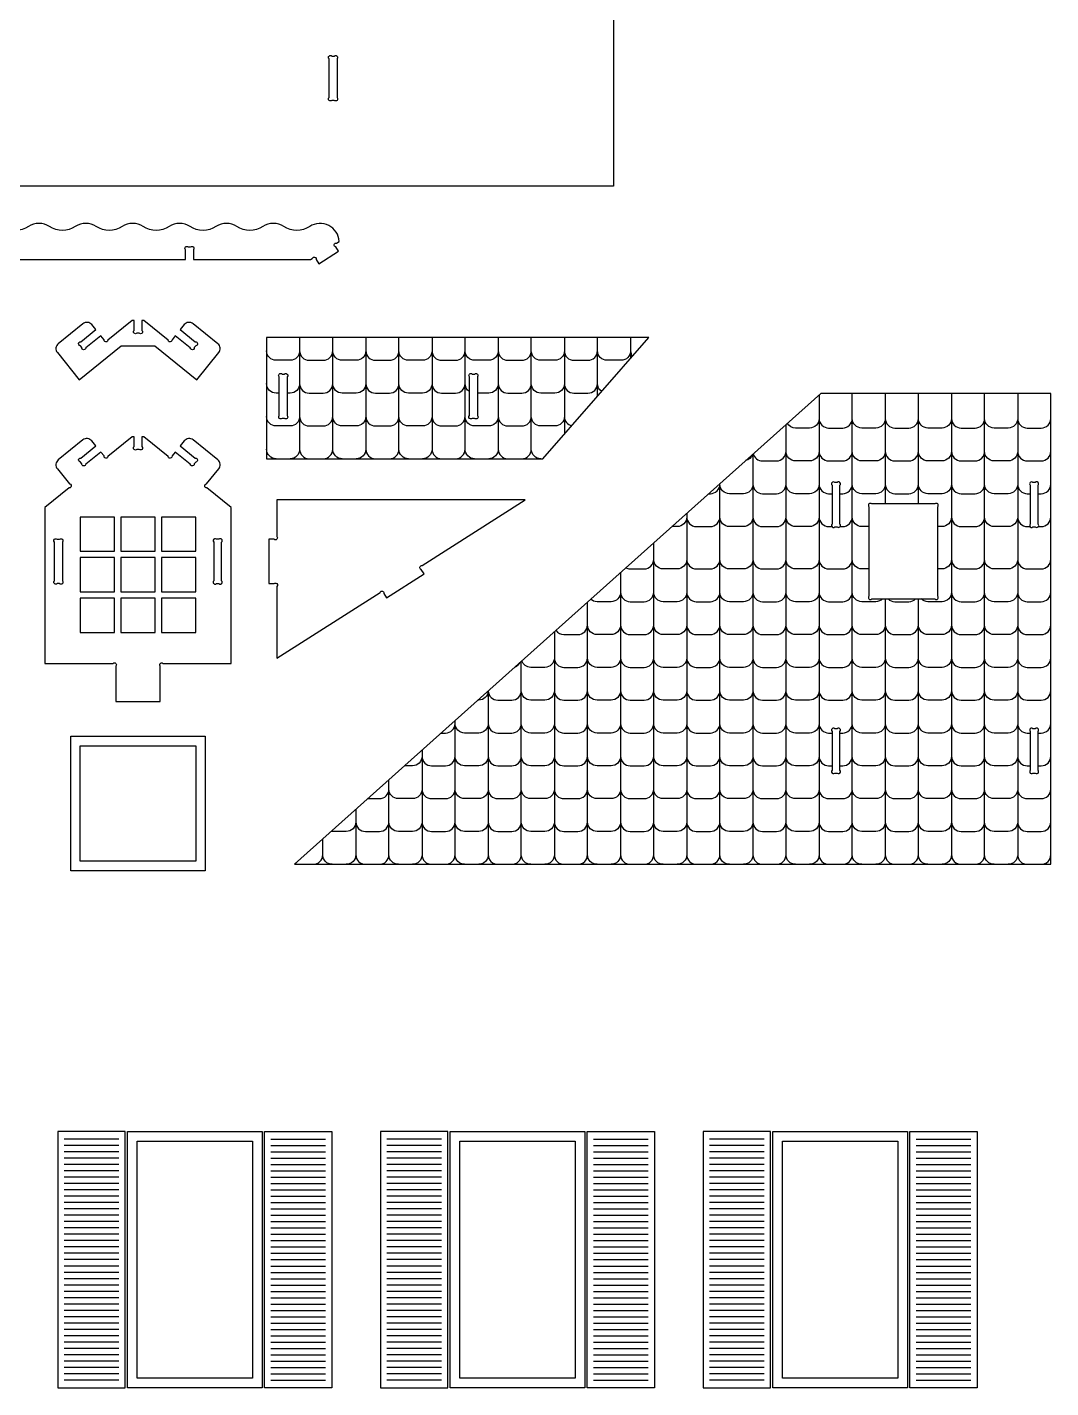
# Model space of a CAD drawing. Extents: x 9479 to 9938, y 971 to 1224.
# Drawn here: x 9757.3 to 9821.8, y 974.3 to 1060.1 of the extents above; entities that cross this region are included whole.
import ezdxf

# ---------------------------------------------------------------- set-up
doc = ezdxf.new("R2010")
doc.units = 0
doc.header["$MEASUREMENT"] = 0
doc.layers.add('LAYER_1', color=18, linetype='CONTINUOUS')

msp = doc.modelspace()

# ---------------------------------------------------------------- linework, layer by layer
at = {"layer": 'LAYER_1'}
for points in [[(9794.249, 1050.084), (9735.456, 1050.084), (9735.456, 1064.595), (9794.249, 1064.595)], [(9789.783, 1032.886), (9796.471, 1040.525), (9772.359, 1040.525), (9772.359, 1032.886)], [(9821.823, 1007.313), (9821.823, 1037.011), (9807.311, 1037.011), (9774.121, 1007.313)], [(9760.612, 1027.051), (9762.772, 1027.051), (9762.772, 1029.211), (9760.612, 1029.211)], [(9763.172, 1027.051), (9765.332, 1027.051), (9765.332, 1029.211), (9763.172, 1029.211)], [(9765.732, 1027.051), (9767.892, 1027.051), (9767.892, 1029.211), (9765.732, 1029.211)], [(9760.612, 1024.491), (9762.772, 1024.491), (9762.772, 1026.651), (9760.612, 1026.651)], [(9763.172, 1024.491), (9765.332, 1024.491), (9765.332, 1026.651), (9763.172, 1026.651)], [(9765.732, 1024.491), (9767.892, 1024.491), (9767.892, 1026.651), (9765.732, 1026.651)], [(9760.612, 1021.931), (9762.772, 1021.931), (9762.772, 1024.091), (9760.612, 1024.091)], [(9763.172, 1021.931), (9765.332, 1021.931), (9765.332, 1024.091), (9763.172, 1024.091)], [(9765.732, 1021.931), (9767.892, 1021.931), (9767.892, 1024.091), (9765.732, 1024.091)], [(9760.012, 1015.389), (9768.492, 1015.389), (9768.492, 1006.909), (9760.012, 1006.909)], [(9760.612, 1014.789), (9767.892, 1014.789), (9767.892, 1007.509), (9760.612, 1007.509)], [(9763.438, 990.463), (9759.198, 990.463), (9759.198, 974.303), (9763.438, 974.303)], [(9772.078, 990.463), (9772.078, 974.303), (9763.598, 974.303), (9763.598, 990.463)], [(9772.238, 990.463), (9776.478, 990.463), (9776.478, 974.303), (9772.238, 974.303)], [(9783.788, 990.463), (9779.548, 990.463), (9779.548, 974.303), (9783.788, 974.303)], [(9792.428, 990.463), (9792.428, 974.303), (9783.948, 974.303), (9783.948, 990.463)], [(9792.588, 990.463), (9796.828, 990.463), (9796.828, 974.303), (9792.588, 974.303)], [(9804.138, 990.463), (9799.898, 990.463), (9799.898, 974.303), (9804.138, 974.303)], [(9812.778, 990.463), (9812.778, 974.303), (9804.298, 974.303), (9804.298, 990.463)], [(9812.938, 990.463), (9817.178, 990.463), (9817.178, 974.303), (9812.938, 974.303)], [(9764.198, 989.863), (9771.478, 989.863), (9771.478, 974.903), (9764.198, 974.903)], [(9784.548, 989.863), (9791.828, 989.863), (9791.828, 974.903), (9784.548, 974.903)], [(9804.898, 989.863), (9812.178, 989.863), (9812.178, 974.903), (9804.898, 974.903)]]:
    msp.add_lwpolyline(points, close=True, dxfattribs=at)
for points in [[(9776.803, 1058.107), (9776.803, 1055.661, -1), (9776.626, 1055.484), (9776.48, 1055.484, -1), (9776.303, 1055.661), (9776.303, 1058.107, -1), (9776.48, 1058.284), (9776.626, 1058.284, -1)], [(9764.502, 1041.605), (9764.502, 1040.982, -1), (9764.326, 1040.805), (9764.179, 1040.805, -1), (9764.002, 1040.982), (9764.002, 1041.605), (9763.887, 1041.605), (9762.357, 1040.366, -1), (9762.109, 1040.392), (9761.905, 1040.644), (9760.955, 1039.874, -1), (9760.706, 1039.9), (9760.614, 1040.013, -1), (9760.64, 1040.262), (9761.591, 1041.032), (9761.339, 1041.343, 0.414214), (9760.776, 1041.402), (9759.222, 1040.143, 0.414214), (9759.163, 1039.58), (9760.548, 1037.871), (9763.183, 1040.005), (9765.322, 1040.005), (9767.957, 1037.871), (9769.342, 1039.58, 0.414214), (9769.283, 1040.143), (9767.729, 1041.402, 0.414214), (9767.166, 1041.343), (9766.914, 1041.032), (9767.865, 1040.262, -1), (9767.891, 1040.013), (9767.799, 1039.9, -1), (9767.55, 1039.874), (9766.599, 1040.644), (9766.396, 1040.392, -1), (9766.147, 1040.366), (9764.618, 1041.605)], [(9773.659, 1038.054), (9773.659, 1035.608, -1), (9773.482, 1035.431), (9773.335, 1035.431, -1), (9773.159, 1035.608), (9773.159, 1038.054, -1), (9773.335, 1038.231), (9773.482, 1038.231, -1)], [(9785.659, 1038.054), (9785.659, 1035.608, -1), (9785.482, 1035.431), (9785.335, 1035.431, -1), (9785.159, 1035.608), (9785.159, 1038.054, -1), (9785.335, 1038.231), (9785.482, 1038.231, -1)], [(9765.652, 1017.585), (9765.652, 1019.808, -1), (9765.829, 1019.985), (9770.127, 1019.985), (9770.127, 1029.811), (9768.598, 1031.05, -1), (9768.572, 1031.299), (9769.342, 1032.249, 0.414214), (9769.283, 1032.812), (9767.729, 1034.071, 0.414214), (9767.166, 1034.012), (9766.914, 1033.701), (9767.865, 1032.931, -1), (9767.891, 1032.682), (9767.799, 1032.568, -1), (9767.55, 1032.542), (9766.599, 1033.312), (9766.396, 1033.061, -1), (9766.147, 1033.035), (9764.618, 1034.274), (9764.502, 1034.274), (9764.502, 1033.651, -1), (9764.326, 1033.474), (9764.179, 1033.474, -1), (9764.002, 1033.651), (9764.002, 1034.274), (9763.887, 1034.274), (9762.357, 1033.035, -1), (9762.109, 1033.061), (9761.905, 1033.312), (9760.955, 1032.542, -1), (9760.706, 1032.568), (9760.614, 1032.682, -1), (9760.64, 1032.931), (9761.591, 1033.701), (9761.339, 1034.012, 0.414214), (9760.776, 1034.071), (9759.222, 1032.812, 0.414214), (9759.163, 1032.249), (9759.933, 1031.299, -1), (9759.907, 1031.05), (9758.378, 1029.811), (9758.378, 1019.985), (9762.676, 1019.985, -1), (9762.852, 1019.808), (9762.852, 1017.585)], [(9808.023, 1031.214), (9808.023, 1028.768, 1), (9808.2, 1028.591), (9808.346, 1028.591, 1), (9808.523, 1028.768), (9808.523, 1031.214, 1), (9808.346, 1031.391), (9808.2, 1031.391, 1)], [(9820.523, 1031.214), (9820.523, 1028.768, 1), (9820.7, 1028.591), (9820.846, 1028.591, 1), (9821.023, 1028.768), (9821.023, 1031.214, 1), (9820.846, 1031.391), (9820.7, 1031.391, 1)], [(9772.51, 1025.011), (9772.833, 1025.011, -1), (9773.01, 1024.834), (9773.01, 1020.304), (9779.515, 1024.452, -1), (9779.759, 1024.398), (9779.933, 1024.126), (9782.293, 1025.632), (9782.12, 1025.904, -1), (9782.174, 1026.148), (9788.678, 1030.297), (9773.01, 1030.297), (9773.01, 1027.988, -1), (9772.833, 1027.811), (9772.51, 1027.811)], [(9810.356, 1029.859), (9810.356, 1024.223, 1), (9810.533, 1024.046), (9814.513, 1024.046, 1), (9814.689, 1024.223), (9814.689, 1029.859, 1), (9814.513, 1030.036), (9810.533, 1030.036, 1)], [(9759.478, 1027.634), (9759.478, 1025.188, -1), (9759.301, 1025.011), (9759.154, 1025.011, -1), (9758.978, 1025.188), (9758.978, 1027.634, -1), (9759.154, 1027.811), (9759.301, 1027.811, -1)], [(9769.027, 1027.634), (9769.027, 1025.188, 1), (9769.204, 1025.011), (9769.35, 1025.011, 1), (9769.527, 1025.188), (9769.527, 1027.634, 1), (9769.35, 1027.811), (9769.204, 1027.811, 1)], [(9808.023, 1015.687), (9808.023, 1013.24, 1), (9808.2, 1013.063), (9808.346, 1013.063, 1), (9808.523, 1013.24), (9808.523, 1015.687, 1), (9808.346, 1015.863), (9808.2, 1015.863, 1)], [(9820.523, 1015.687), (9820.523, 1013.24, 1), (9820.7, 1013.063), (9820.846, 1013.063, 1), (9821.023, 1013.24), (9821.023, 1015.687, 1), (9820.846, 1015.863), (9820.7, 1015.863, 1)]]:
    msp.add_lwpolyline(points, format="xyb", close=True, dxfattribs=at)
for points in [[(9755.742, 1045.442), (9767.242, 1045.442), (9767.242, 1046.065, -1), (9767.419, 1046.242), (9767.565, 1046.242, -1), (9767.742, 1046.065), (9767.742, 1045.442), (9775.137, 1045.442), (9775.243, 1045.509, -1), (9775.487, 1045.455), (9775.661, 1045.183), (9776.9, 1045.973), (9776.726, 1046.245, -1), (9776.78, 1046.49), (9776.941, 1046.592, 0.579603), (9775.08, 1047.528, -0.300981), (9773.448, 1047.528, 0.300981), (9772.123, 1047.528, -0.300981), (9770.491, 1047.528, 0.300981), (9769.167, 1047.528, -0.300981), (9767.535, 1047.528, 0.300981), (9766.21, 1047.528, -0.300981), (9764.578, 1047.528, 0.300981), (9763.253, 1047.528, -0.300981), (9761.621, 1047.528, 0.300981), (9760.297, 1047.528, -0.300981), (9758.665, 1047.528, 0.300981), (9757.34, 1047.528, -0.300981), (9755.708, 1047.528, 0.236244)], [(9774.446, 1040.525), (9774.446, 1033.486, -0.414214), (9773.846, 1032.886)], [(9775.933, 1032.886, 0.414214), (9776.533, 1033.486), (9776.533, 1040.525)], [(9778.62, 1040.525), (9778.62, 1033.486, 0.414214), (9779.22, 1032.886)], [(9780.108, 1032.886, 0.414214), (9780.708, 1033.486), (9780.708, 1040.525)], [(9782.795, 1040.525), (9782.795, 1033.486, 0.414214), (9783.395, 1032.886)], [(9784.282, 1032.886, 0.414214), (9784.882, 1033.486), (9784.882, 1040.525)], [(9786.97, 1040.525), (9786.97, 1033.486, -0.414214), (9786.37, 1032.886)], [(9789.657, 1032.886, -0.414214), (9789.057, 1033.486), (9789.057, 1040.525)], [(9774.446, 1039.696, -0.414214), (9773.846, 1039.096), (9772.959, 1039.096, -0.414214), (9772.359, 1039.696)], [(9774.446, 1039.696, 0.414214), (9775.046, 1039.096), (9775.933, 1039.096, 0.414214), (9776.533, 1039.696)], [(9778.62, 1039.696, -0.414214), (9778.02, 1039.096), (9777.133, 1039.096, -0.414214), (9776.533, 1039.696)], [(9778.62, 1039.696, 0.414214), (9779.22, 1039.096), (9780.108, 1039.096, 0.414214), (9780.708, 1039.696)], [(9782.795, 1039.696, -0.414214), (9782.195, 1039.096), (9781.308, 1039.096, -0.414214), (9780.708, 1039.696)], [(9782.795, 1039.696, 0.414214), (9783.395, 1039.096), (9784.282, 1039.096, 0.414214), (9784.882, 1039.696)], [(9786.97, 1039.696, -0.414214), (9786.37, 1039.096), (9785.482, 1039.096, -0.414214), (9784.882, 1039.696)], [(9786.97, 1039.696, 0.414214), (9787.57, 1039.096), (9788.457, 1039.096, 0.414214), (9789.057, 1039.696)], [(9791.144, 1039.696, -0.414214), (9790.544, 1039.096), (9789.657, 1039.096, -0.414214), (9789.057, 1039.696)], [(9791.144, 1039.696, 0.414214), (9791.744, 1039.096), (9792.632, 1039.096, 0.414214), (9793.232, 1039.696)], [(9795.319, 1039.696, -0.414214), (9794.719, 1039.096), (9793.832, 1039.096, -0.414214), (9793.232, 1039.696)], [(9795.319, 1039.696, 0.159509), (9795.435, 1039.341)], [(9773.159, 1037.026), (9772.959, 1037.026, -0.414214), (9772.359, 1037.626)], [(9774.446, 1037.626, -0.414214), (9773.846, 1037.026), (9773.659, 1037.026)], [(9774.446, 1037.626, 0.414214), (9775.046, 1037.026), (9775.933, 1037.026, 0.414214), (9776.533, 1037.626)], [(9778.62, 1037.626, -0.414214), (9778.02, 1037.026), (9777.133, 1037.026, -0.414214), (9776.533, 1037.626)], [(9778.62, 1037.626, 0.414214), (9779.22, 1037.026), (9780.108, 1037.026, 0.414214), (9780.708, 1037.626)], [(9782.795, 1037.626, -0.414214), (9782.195, 1037.026), (9781.308, 1037.026, -0.414214), (9780.708, 1037.626)], [(9782.795, 1037.626, 0.414214), (9783.395, 1037.026), (9784.282, 1037.026, 0.414214), (9784.882, 1037.626)], [(9785.159, 1037.12, -0.255564), (9784.882, 1037.626)], [(9786.97, 1037.626, -0.414214), (9786.37, 1037.026), (9785.659, 1037.026)], [(9786.97, 1037.626, 0.414214), (9787.57, 1037.026), (9788.457, 1037.026, 0.414214), (9789.057, 1037.626)], [(9791.144, 1037.626, -0.414214), (9790.544, 1037.026), (9789.657, 1037.026, -0.414214), (9789.057, 1037.626)], [(9791.144, 1037.626, 0.414214), (9791.744, 1037.026), (9792.632, 1037.026, 0.414214), (9793.232, 1037.626)], [(9793.497, 1037.128, -0.249891), (9793.232, 1037.626)], [(9807.212, 1036.922), (9807.212, 1007.913, -0.414214), (9806.612, 1007.313)], [(9808.699, 1007.313, 0.414214), (9809.299, 1007.913), (9809.299, 1037.011)], [(9815.561, 1037.011), (9815.561, 1007.913, -0.414214), (9814.961, 1007.313)], [(9817.048, 1007.313, 0.414214), (9817.648, 1007.913), (9817.648, 1037.011)], [(9819.735, 1037.011), (9819.735, 1007.913, -0.414214), (9819.135, 1007.313)], [(9774.446, 1035.556, -0.414214), (9773.846, 1034.956), (9772.959, 1034.956, -0.414214), (9772.359, 1035.556)], [(9774.446, 1035.556, 0.414214), (9775.046, 1034.956), (9775.933, 1034.956, 0.414214), (9776.533, 1035.556)], [(9778.62, 1035.556, -0.414214), (9778.02, 1034.956), (9777.133, 1034.956, -0.414214), (9776.533, 1035.556)], [(9778.62, 1035.556, 0.414214), (9779.22, 1034.956), (9780.108, 1034.956, 0.414214), (9780.708, 1035.556)], [(9782.795, 1035.556, -0.414214), (9782.195, 1034.956), (9781.308, 1034.956, -0.414214), (9780.708, 1035.556)], [(9782.795, 1035.556, 0.414214), (9783.395, 1034.956), (9784.282, 1034.956, 0.414214), (9784.882, 1035.556)], [(9786.97, 1035.556, -0.414214), (9786.37, 1034.956), (9785.482, 1034.956, -0.414214), (9784.882, 1035.556)], [(9786.97, 1035.556, 0.414214), (9787.57, 1034.956), (9788.457, 1034.956, 0.414214), (9789.057, 1035.556)], [(9791.144, 1035.556, -0.414214), (9790.544, 1034.956), (9789.657, 1034.956, -0.414214), (9789.057, 1035.556)], [(9791.144, 1035.556, 0.349089), (9791.609, 1034.971)], [(9805.724, 1007.313, -0.414214), (9805.124, 1007.913), (9805.124, 1035.054)], [(9807.212, 1035.423, -0.414214), (9806.612, 1034.823), (9805.724, 1034.823, -0.26914), (9805.203, 1035.125)], [(9807.212, 1035.423, 0.414214), (9807.812, 1034.823), (9808.699, 1034.823, 0.414214), (9809.299, 1035.423)], [(9811.386, 1035.423, -0.414214), (9810.786, 1034.823), (9809.899, 1034.823, -0.414214), (9809.299, 1035.423)], [(9811.386, 1035.423, 0.414214), (9811.986, 1034.823), (9812.874, 1034.823, 0.414214), (9813.474, 1035.423)], [(9815.561, 1035.423, -0.414214), (9814.961, 1034.823), (9814.074, 1034.823, -0.414214), (9813.474, 1035.423)], [(9815.561, 1035.423, 0.414214), (9816.161, 1034.823), (9817.048, 1034.823, 0.414214), (9817.648, 1035.423)], [(9819.735, 1035.423, -0.414214), (9819.135, 1034.823), (9818.248, 1034.823, -0.414214), (9817.648, 1035.423)], [(9819.735, 1035.423, 0.414214), (9820.335, 1034.823), (9821.223, 1034.823, 0.414214), (9821.823, 1035.423)], [(9772.959, 1032.886, -0.414214), (9772.359, 1033.486)], [(9774.446, 1033.486, 0.414214), (9775.046, 1032.886)], [(9777.133, 1032.886, -0.414214), (9776.533, 1033.486)], [(9778.62, 1033.486, -0.414214), (9778.02, 1032.886)], [(9781.308, 1032.886, -0.414214), (9780.708, 1033.486)], [(9782.795, 1033.486, -0.414214), (9782.195, 1032.886)], [(9785.482, 1032.886, -0.414214), (9784.882, 1033.486)], [(9786.97, 1033.486, 0.414214), (9787.57, 1032.886)], [(9788.457, 1032.886, 0.414214), (9789.057, 1033.486)], [(9803.004, 1033.157, -0.260244), (9802.569, 1032.767)], [(9803.037, 1033.186), (9803.037, 1007.913, 0.414214), (9803.637, 1007.313)], [(9803.056, 1033.203, 0.342363), (9803.637, 1032.753), (9804.524, 1032.753, 0.414214), (9805.124, 1033.353)], [(9807.212, 1033.353, -0.414214), (9806.612, 1032.753), (9805.724, 1032.753, -0.414214), (9805.124, 1033.353)], [(9807.212, 1033.353, 0.414214), (9807.812, 1032.753), (9808.699, 1032.753, 0.414214), (9809.299, 1033.353)], [(9811.386, 1033.353, -0.414214), (9810.786, 1032.753), (9809.899, 1032.753, -0.414214), (9809.299, 1033.353)], [(9811.386, 1033.353, 0.414214), (9811.986, 1032.753), (9812.874, 1032.753, 0.414214), (9813.474, 1033.353)], [(9815.561, 1033.353, -0.414214), (9814.961, 1032.753), (9814.074, 1032.753, -0.414214), (9813.474, 1033.353)], [(9815.561, 1033.353, 0.414214), (9816.161, 1032.753), (9817.048, 1032.753, 0.414214), (9817.648, 1033.353)], [(9819.735, 1033.353, -0.414214), (9819.135, 1032.753), (9818.248, 1032.753, -0.414214), (9817.648, 1033.353)], [(9819.735, 1033.353, 0.414214), (9820.335, 1032.753), (9821.223, 1032.753, 0.414214), (9821.823, 1033.353)], [(9800.239, 1030.683), (9800.35, 1030.683, 0.414214), (9800.95, 1031.283)], [(9800.35, 1007.313, 0.414214), (9800.95, 1007.913), (9800.95, 1031.319)], [(9803.037, 1031.283, -0.414214), (9802.437, 1030.683), (9801.55, 1030.683, -0.414214), (9800.95, 1031.283)], [(9803.037, 1031.283, 0.414214), (9803.637, 1030.683), (9804.524, 1030.683, 0.414214), (9805.124, 1031.283)], [(9807.212, 1031.283, -0.414214), (9806.612, 1030.683), (9805.724, 1030.683, -0.414214), (9805.124, 1031.283)], [(9807.212, 1031.283, 0.414214), (9807.812, 1030.683), (9808.023, 1030.683)], [(9808.523, 1030.683), (9808.699, 1030.683, 0.414214), (9809.299, 1031.283)], [(9811.386, 1031.283, -0.414214), (9810.786, 1030.683), (9809.899, 1030.683, -0.414214), (9809.299, 1031.283)], [(9811.386, 1031.283, 0.414214), (9811.986, 1030.683), (9812.874, 1030.683, 0.414214), (9813.474, 1031.283)], [(9815.561, 1031.283, -0.414214), (9814.961, 1030.683), (9814.074, 1030.683, -0.414214), (9813.474, 1031.283)], [(9815.561, 1031.283, 0.414214), (9816.161, 1030.683), (9817.048, 1030.683, 0.414214), (9817.648, 1031.283)], [(9819.735, 1031.283, -0.414214), (9819.135, 1030.683), (9818.248, 1030.683, -0.414214), (9817.648, 1031.283)], [(9819.735, 1031.283, 0.414214), (9820.335, 1030.683), (9820.523, 1030.683)], [(9821.023, 1030.683), (9821.223, 1030.683, 0.414214), (9821.823, 1031.283)], [(9798.863, 1029.213, -0.414214), (9798.263, 1028.613), (9797.925, 1028.613)], [(9798.863, 1029.451), (9798.863, 1007.913, -0.414214), (9798.263, 1007.313)], [(9798.863, 1029.213, 0.414214), (9799.463, 1028.613), (9800.35, 1028.613, 0.414214), (9800.95, 1029.213)], [(9803.037, 1029.213, -0.414214), (9802.437, 1028.613), (9801.55, 1028.613, -0.414214), (9800.95, 1029.213)], [(9803.037, 1029.213, 0.414214), (9803.637, 1028.613), (9804.524, 1028.613, 0.414214), (9805.124, 1029.213)], [(9807.212, 1029.213, -0.414214), (9806.612, 1028.613), (9805.724, 1028.613, -0.414214), (9805.124, 1029.213)], [(9807.212, 1029.213, 0.414214), (9807.812, 1028.613), (9808.023, 1028.613)], [(9808.523, 1028.613), (9808.699, 1028.613, 0.414214), (9809.299, 1029.213)], [(9810.356, 1028.613), (9809.899, 1028.613, -0.414214), (9809.299, 1029.213)], [(9815.561, 1029.213, -0.414214), (9814.961, 1028.613), (9814.689, 1028.613)], [(9815.561, 1029.213, 0.414214), (9816.161, 1028.613), (9817.048, 1028.613, 0.414214), (9817.648, 1029.213)], [(9819.735, 1029.213, -0.414214), (9819.135, 1028.613), (9818.248, 1028.613, -0.414214), (9817.648, 1029.213)], [(9819.735, 1029.213, 0.414214), (9820.335, 1028.613), (9820.523, 1028.613)], [(9821.023, 1028.613), (9821.223, 1028.613, 0.414214), (9821.823, 1029.213)], [(9797.375, 1007.313, -0.414214), (9796.775, 1007.913), (9796.775, 1027.583)], [(9795.015, 1026.008, 0.118653), (9795.288, 1025.943), (9796.175, 1025.943, 0.414214), (9796.775, 1026.543)], [(9798.863, 1026.543, -0.414214), (9798.263, 1025.943), (9797.375, 1025.943, -0.414214), (9796.775, 1026.543)], [(9798.863, 1026.543, 0.414214), (9799.463, 1025.943), (9800.35, 1025.943, 0.414214), (9800.95, 1026.543)], [(9803.037, 1026.543, -0.414214), (9802.437, 1025.943), (9801.55, 1025.943, -0.414214), (9800.95, 1026.543)], [(9803.037, 1026.543, 0.414214), (9803.637, 1025.943), (9804.524, 1025.943, 0.414214), (9805.124, 1026.543)], [(9807.212, 1026.543, -0.414214), (9806.612, 1025.943), (9805.724, 1025.943, -0.414214), (9805.124, 1026.543)], [(9807.212, 1026.543, 0.414214), (9807.812, 1025.943), (9808.699, 1025.943, 0.414214), (9809.299, 1026.543)], [(9810.356, 1025.943), (9809.899, 1025.943, -0.414214), (9809.299, 1026.543)], [(9815.561, 1026.543, -0.414214), (9814.961, 1025.943), (9814.689, 1025.943)], [(9815.561, 1026.543, 0.414214), (9816.161, 1025.943), (9817.048, 1025.943, 0.414214), (9817.648, 1026.543)], [(9819.735, 1026.543, -0.414214), (9819.135, 1025.943), (9818.248, 1025.943, -0.414214), (9817.648, 1026.543)], [(9819.735, 1026.543, 0.414214), (9820.335, 1025.943), (9821.223, 1025.943, 0.414214), (9821.823, 1026.543)], [(9794.688, 1025.716), (9794.688, 1007.913, -0.414214), (9794.088, 1007.313)], [(9794.688, 1024.473, -0.414214), (9794.088, 1023.873), (9793.201, 1023.873, -0.185005), (9792.8, 1024.026)], [(9794.688, 1024.473, 0.414214), (9795.288, 1023.873), (9796.175, 1023.873, 0.414214), (9796.775, 1024.473)], [(9798.863, 1024.473, -0.414214), (9798.263, 1023.873), (9797.375, 1023.873, -0.414214), (9796.775, 1024.473)], [(9798.863, 1024.473, 0.414214), (9799.463, 1023.873), (9800.35, 1023.873, 0.414214), (9800.95, 1024.473)], [(9803.037, 1024.473, -0.414214), (9802.437, 1023.873), (9801.55, 1023.873, -0.414214), (9800.95, 1024.473)], [(9803.037, 1024.473, 0.414214), (9803.637, 1023.873), (9804.524, 1023.873, 0.414214), (9805.124, 1024.473)], [(9807.212, 1024.473, -0.414214), (9806.612, 1023.873), (9805.724, 1023.873, -0.414214), (9805.124, 1024.473)], [(9807.212, 1024.473, 0.414214), (9807.812, 1023.873), (9808.699, 1023.873, 0.414214), (9809.299, 1024.473)], [(9811.208, 1024.046, -0.197346), (9810.786, 1023.873), (9809.899, 1023.873, -0.414214), (9809.299, 1024.473)], [(9815.561, 1024.473, -0.414214), (9814.961, 1023.873), (9814.074, 1023.873, -0.197346), (9813.652, 1024.046)], [(9815.561, 1024.473, 0.414214), (9816.161, 1023.873), (9817.048, 1023.873, 0.414214), (9817.648, 1024.473)], [(9819.735, 1024.473, -0.414214), (9819.135, 1023.873), (9818.248, 1023.873, -0.414214), (9817.648, 1024.473)], [(9819.735, 1024.473, 0.414214), (9820.335, 1023.873), (9821.223, 1023.873, 0.414214), (9821.823, 1024.473)], [(9792.001, 1007.313, 0.414214), (9792.601, 1007.913), (9792.601, 1023.848)], [(9811.386, 1024.046), (9811.386, 1007.913, 0.414214), (9811.986, 1007.313)], [(9811.565, 1024.046, 0.197346), (9811.986, 1023.873), (9812.874, 1023.873, 0.197346), (9813.295, 1024.046)], [(9814.074, 1007.313, -0.414214), (9813.474, 1007.913), (9813.474, 1024.046)], [(9790.513, 1021.98), (9790.513, 1007.913, 0.414214), (9791.113, 1007.313)], [(9790.614, 1022.07, 0.251013), (9791.113, 1021.803), (9792.001, 1021.803, 0.414214), (9792.601, 1022.403)], [(9794.688, 1022.403, -0.414214), (9794.088, 1021.803), (9793.201, 1021.803, -0.414214), (9792.601, 1022.403)], [(9794.688, 1022.403, 0.414214), (9795.288, 1021.803), (9796.175, 1021.803, 0.414214), (9796.775, 1022.403)], [(9798.863, 1022.403, -0.414214), (9798.263, 1021.803), (9797.375, 1021.803, -0.414214), (9796.775, 1022.403)], [(9798.863, 1022.403, 0.414214), (9799.463, 1021.803), (9800.35, 1021.803, 0.414214), (9800.95, 1022.403)], [(9803.037, 1022.403, -0.414214), (9802.437, 1021.803), (9801.55, 1021.803, -0.414214), (9800.95, 1022.403)], [(9803.037, 1022.403, 0.414214), (9803.637, 1021.803), (9804.524, 1021.803, 0.414214), (9805.124, 1022.403)], [(9807.212, 1022.403, -0.414214), (9806.612, 1021.803), (9805.724, 1021.803, -0.414214), (9805.124, 1022.403)], [(9807.212, 1022.403, 0.414214), (9807.812, 1021.803), (9808.699, 1021.803, 0.414214), (9809.299, 1022.403)], [(9811.386, 1022.403, -0.414214), (9810.786, 1021.803), (9809.899, 1021.803, -0.414214), (9809.299, 1022.403)], [(9811.386, 1022.403, 0.414214), (9811.986, 1021.803), (9812.874, 1021.803, 0.414214), (9813.474, 1022.403)], [(9815.561, 1022.403, -0.414214), (9814.961, 1021.803), (9814.074, 1021.803, -0.414214), (9813.474, 1022.403)], [(9815.561, 1022.403, 0.414214), (9816.161, 1021.803), (9817.048, 1021.803, 0.414214), (9817.648, 1022.403)], [(9819.735, 1022.403, -0.414214), (9819.135, 1021.803), (9818.248, 1021.803, -0.414214), (9817.648, 1022.403)], [(9819.735, 1022.403, 0.414214), (9820.335, 1021.803), (9821.223, 1021.803, 0.414214), (9821.823, 1022.403)], [(9790.513, 1020.333, -0.414214), (9789.913, 1019.733), (9789.026, 1019.733, -0.321837), (9788.458, 1020.141)], [(9790.513, 1020.333, 0.414214), (9791.113, 1019.733), (9792.001, 1019.733, 0.414214), (9792.601, 1020.333)], [(9794.688, 1020.333, -0.414214), (9794.088, 1019.733), (9793.201, 1019.733, -0.414214), (9792.601, 1020.333)], [(9794.688, 1020.333, 0.414214), (9795.288, 1019.733), (9796.175, 1019.733, 0.414214), (9796.775, 1020.333)], [(9798.863, 1020.333, -0.414214), (9798.263, 1019.733), (9797.375, 1019.733, -0.414214), (9796.775, 1020.333)], [(9798.863, 1020.333, 0.414214), (9799.463, 1019.733), (9800.35, 1019.733, 0.414214), (9800.95, 1020.333)], [(9803.037, 1020.333, -0.414214), (9802.437, 1019.733), (9801.55, 1019.733, -0.414214), (9800.95, 1020.333)], [(9803.037, 1020.333, 0.414214), (9803.637, 1019.733), (9804.524, 1019.733, 0.414214), (9805.124, 1020.333)], [(9807.212, 1020.333, -0.414214), (9806.612, 1019.733), (9805.724, 1019.733, -0.414214), (9805.124, 1020.333)], [(9807.212, 1020.333, 0.414214), (9807.812, 1019.733), (9808.699, 1019.733, 0.414214), (9809.299, 1020.333)], [(9811.386, 1020.333, -0.414214), (9810.786, 1019.733), (9809.899, 1019.733, -0.414214), (9809.299, 1020.333)], [(9811.386, 1020.333, 0.414214), (9811.986, 1019.733), (9812.874, 1019.733, 0.414214), (9813.474, 1020.333)], [(9815.561, 1020.333, -0.414214), (9814.961, 1019.733), (9814.074, 1019.733, -0.414214), (9813.474, 1020.333)], [(9815.561, 1020.333, 0.414214), (9816.161, 1019.733), (9817.048, 1019.733, 0.414214), (9817.648, 1020.333)], [(9819.735, 1020.333, -0.414214), (9819.135, 1019.733), (9818.248, 1019.733, -0.414214), (9817.648, 1020.333)], [(9819.735, 1020.333, 0.414214), (9820.335, 1019.733), (9821.223, 1019.733, 0.414214), (9821.823, 1020.333)], [(9787.826, 1007.313, 0.414214), (9788.426, 1007.913), (9788.426, 1020.113)], [(9788.05, 1019.776, 0.175897), (9788.355, 1020.049)], [(9786.339, 1018.245, -0.405523), (9785.739, 1017.663), (9785.688, 1017.663)], [(9786.339, 1018.263), (9786.339, 1007.913, -0.414214), (9785.739, 1007.313)], [(9786.339, 1018.245, 0.405747), (9786.939, 1017.663), (9787.826, 1017.663, 0.414214), (9788.426, 1018.263)], [(9790.513, 1018.263, -0.414214), (9789.913, 1017.663), (9789.026, 1017.663, -0.414214), (9788.426, 1018.263)], [(9790.513, 1018.263, 0.414214), (9791.113, 1017.663), (9792.001, 1017.663, 0.414214), (9792.601, 1018.263)], [(9794.688, 1018.263, -0.414214), (9794.088, 1017.663), (9793.201, 1017.663, -0.414214), (9792.601, 1018.263)], [(9794.688, 1018.263, 0.414214), (9795.288, 1017.663), (9796.175, 1017.663, 0.414214), (9796.775, 1018.263)], [(9798.863, 1018.263, -0.414214), (9798.263, 1017.663), (9797.375, 1017.663, -0.414214), (9796.775, 1018.263)], [(9798.863, 1018.263, 0.414214), (9799.463, 1017.663), (9800.35, 1017.663, 0.414214), (9800.95, 1018.263)], [(9803.037, 1018.263, -0.414214), (9802.437, 1017.663), (9801.55, 1017.663, -0.414214), (9800.95, 1018.263)], [(9803.037, 1018.263, 0.414214), (9803.637, 1017.663), (9804.524, 1017.663, 0.414214), (9805.124, 1018.263)], [(9807.212, 1018.263, -0.414214), (9806.612, 1017.663), (9805.724, 1017.663, -0.414214), (9805.124, 1018.263)], [(9807.212, 1018.263, 0.414214), (9807.812, 1017.663), (9808.699, 1017.663, 0.414214), (9809.299, 1018.263)], [(9811.386, 1018.263, -0.414214), (9810.786, 1017.663), (9809.899, 1017.663, -0.414214), (9809.299, 1018.263)], [(9811.386, 1018.263, 0.414214), (9811.986, 1017.663), (9812.874, 1017.663, 0.414214), (9813.474, 1018.263)], [(9815.561, 1018.263, -0.414214), (9814.961, 1017.663), (9814.074, 1017.663, -0.414214), (9813.474, 1018.263)], [(9815.561, 1018.263, 0.414214), (9816.161, 1017.663), (9817.048, 1017.663, 0.414214), (9817.648, 1018.263)], [(9819.735, 1018.263, -0.414214), (9819.135, 1017.663), (9818.248, 1017.663, -0.414214), (9817.648, 1018.263)], [(9819.735, 1018.263, 0.414214), (9820.335, 1017.663), (9821.223, 1017.663, 0.414214), (9821.823, 1018.263)], [(9783.375, 1015.593), (9783.651, 1015.593, 0.414214), (9784.251, 1016.193)], [(9784.851, 1007.313, -0.414214), (9784.251, 1007.913), (9784.251, 1016.377)], [(9786.339, 1016.193, -0.414214), (9785.739, 1015.593), (9784.851, 1015.593, -0.414214), (9784.251, 1016.193)], [(9786.339, 1016.193, 0.414214), (9786.939, 1015.593), (9787.826, 1015.593, 0.414214), (9788.426, 1016.193)], [(9790.513, 1016.193, -0.414214), (9789.913, 1015.593), (9789.026, 1015.593, -0.414214), (9788.426, 1016.193)], [(9790.513, 1016.193, 0.414214), (9791.113, 1015.593), (9792.001, 1015.593, 0.414214), (9792.601, 1016.193)], [(9794.688, 1016.193, -0.414214), (9794.088, 1015.593), (9793.201, 1015.593, -0.414214), (9792.601, 1016.193)], [(9794.688, 1016.193, 0.414214), (9795.288, 1015.593), (9796.175, 1015.593, 0.414214), (9796.775, 1016.193)], [(9798.863, 1016.193, -0.414214), (9798.263, 1015.593), (9797.375, 1015.593, -0.414214), (9796.775, 1016.193)], [(9798.863, 1016.193, 0.414214), (9799.463, 1015.593), (9800.35, 1015.593, 0.414214), (9800.95, 1016.193)], [(9803.037, 1016.193, -0.414214), (9802.437, 1015.593), (9801.55, 1015.593, -0.414214), (9800.95, 1016.193)], [(9803.037, 1016.193, 0.414214), (9803.637, 1015.593), (9804.524, 1015.593, 0.414214), (9805.124, 1016.193)], [(9807.212, 1016.193, -0.414214), (9806.612, 1015.593), (9805.724, 1015.593, -0.414214), (9805.124, 1016.193)], [(9807.212, 1016.193, 0.414214), (9807.812, 1015.593), (9808.023, 1015.593)], [(9808.523, 1015.593), (9808.699, 1015.593, 0.414214), (9809.299, 1016.193)], [(9811.386, 1016.193, -0.414214), (9810.786, 1015.593), (9809.899, 1015.593, -0.414214), (9809.299, 1016.193)], [(9811.386, 1016.193, 0.414214), (9811.986, 1015.593), (9812.874, 1015.593, 0.414214), (9813.474, 1016.193)], [(9815.561, 1016.193, -0.414214), (9814.961, 1015.593), (9814.074, 1015.593, -0.414214), (9813.474, 1016.193)], [(9815.561, 1016.193, 0.414214), (9816.161, 1015.593), (9817.048, 1015.593, 0.414214), (9817.648, 1016.193)], [(9819.735, 1016.193, -0.414214), (9819.135, 1015.593), (9818.248, 1015.593, -0.414214), (9817.648, 1016.193)], [(9819.735, 1016.193, 0.414214), (9820.335, 1015.593), (9820.523, 1015.593)], [(9821.023, 1015.593), (9821.223, 1015.593, 0.414214), (9821.823, 1016.193)], [(9782.164, 1014.123, -0.414214), (9781.564, 1013.523), (9781.061, 1013.523)], [(9782.164, 1014.51), (9782.164, 1007.913, -0.414214), (9781.564, 1007.313)], [(9782.164, 1014.123, 0.414214), (9782.764, 1013.523), (9783.651, 1013.523, 0.414214), (9784.251, 1014.123)], [(9786.339, 1014.123, -0.414214), (9785.739, 1013.523), (9784.851, 1013.523, -0.414214), (9784.251, 1014.123)], [(9786.339, 1014.123, 0.414214), (9786.939, 1013.523), (9787.826, 1013.523, 0.414214), (9788.426, 1014.123)], [(9790.513, 1014.123, -0.414214), (9789.913, 1013.523), (9789.026, 1013.523, -0.414214), (9788.426, 1014.123)], [(9790.513, 1014.123, 0.414214), (9791.113, 1013.523), (9792.001, 1013.523, 0.414214), (9792.601, 1014.123)], [(9794.688, 1014.123, -0.414214), (9794.088, 1013.523), (9793.201, 1013.523, -0.414214), (9792.601, 1014.123)], [(9794.688, 1014.123, 0.414214), (9795.288, 1013.523), (9796.175, 1013.523, 0.414214), (9796.775, 1014.123)], [(9798.863, 1014.123, -0.414214), (9798.263, 1013.523), (9797.375, 1013.523, -0.414214), (9796.775, 1014.123)], [(9798.863, 1014.123, 0.414214), (9799.463, 1013.523), (9800.35, 1013.523, 0.414214), (9800.95, 1014.123)], [(9803.037, 1014.123, -0.414214), (9802.437, 1013.523), (9801.55, 1013.523, -0.414214), (9800.95, 1014.123)], [(9803.037, 1014.123, 0.414214), (9803.637, 1013.523), (9804.524, 1013.523, 0.414214), (9805.124, 1014.123)], [(9807.212, 1014.123, -0.414214), (9806.612, 1013.523), (9805.724, 1013.523, -0.414214), (9805.124, 1014.123)], [(9807.212, 1014.123, 0.414214), (9807.812, 1013.523), (9808.023, 1013.523)], [(9808.523, 1013.523), (9808.699, 1013.523, 0.414214), (9809.299, 1014.123)], [(9811.386, 1014.123, -0.414214), (9810.786, 1013.523), (9809.899, 1013.523, -0.414214), (9809.299, 1014.123)], [(9811.386, 1014.123, 0.414214), (9811.986, 1013.523), (9812.874, 1013.523, 0.414214), (9813.474, 1014.123)], [(9815.561, 1014.123, -0.414214), (9814.961, 1013.523), (9814.074, 1013.523, -0.414214), (9813.474, 1014.123)], [(9815.561, 1014.123, 0.414214), (9816.161, 1013.523), (9817.048, 1013.523, 0.414214), (9817.648, 1014.123)], [(9819.735, 1014.123, -0.414214), (9819.135, 1013.523), (9818.248, 1013.523, -0.414214), (9817.648, 1014.123)], [(9819.735, 1014.123, 0.414214), (9820.335, 1013.523), (9820.523, 1013.523)], [(9821.023, 1013.523), (9821.223, 1013.523, 0.414214), (9821.823, 1014.123)], [(9779.477, 1007.313, 0.414214), (9780.077, 1007.913), (9780.077, 1012.642)], [(9778.748, 1011.453), (9779.477, 1011.453, 0.414214), (9780.077, 1012.053)], [(9782.164, 1012.053, -0.414214), (9781.564, 1011.453), (9780.677, 1011.453, -0.414214), (9780.077, 1012.053)], [(9782.164, 1012.053, 0.414214), (9782.764, 1011.453), (9783.651, 1011.453, 0.414214), (9784.251, 1012.053)], [(9786.339, 1012.053, -0.414214), (9785.739, 1011.453), (9784.851, 1011.453, -0.414214), (9784.251, 1012.053)], [(9786.339, 1012.053, 0.414214), (9786.939, 1011.453), (9787.826, 1011.453, 0.414214), (9788.426, 1012.053)], [(9790.513, 1012.053, -0.414214), (9789.913, 1011.453), (9789.026, 1011.453, -0.414214), (9788.426, 1012.053)], [(9790.513, 1012.053, 0.414214), (9791.113, 1011.453), (9792.001, 1011.453, 0.414214), (9792.601, 1012.053)], [(9794.688, 1012.053, -0.414214), (9794.088, 1011.453), (9793.201, 1011.453, -0.414214), (9792.601, 1012.053)], [(9794.688, 1012.053, 0.414214), (9795.288, 1011.453), (9796.175, 1011.453, 0.414214), (9796.775, 1012.053)], [(9798.863, 1012.053, -0.414214), (9798.263, 1011.453), (9797.375, 1011.453, -0.414214), (9796.775, 1012.053)], [(9798.863, 1012.053, 0.414214), (9799.463, 1011.453), (9800.35, 1011.453, 0.414214), (9800.95, 1012.053)], [(9803.037, 1012.053, -0.414214), (9802.437, 1011.453), (9801.55, 1011.453, -0.414214), (9800.95, 1012.053)], [(9803.037, 1012.053, 0.414214), (9803.637, 1011.453), (9804.524, 1011.453, 0.414214), (9805.124, 1012.053)], [(9807.212, 1012.053, -0.414214), (9806.612, 1011.453), (9805.724, 1011.453, -0.414214), (9805.124, 1012.053)], [(9807.212, 1012.053, 0.414214), (9807.812, 1011.453), (9808.699, 1011.453, 0.414214), (9809.299, 1012.053)], [(9811.386, 1012.053, -0.414214), (9810.786, 1011.453), (9809.899, 1011.453, -0.414214), (9809.299, 1012.053)], [(9811.386, 1012.053, 0.414214), (9811.986, 1011.453), (9812.874, 1011.453, 0.414214), (9813.474, 1012.053)], [(9815.561, 1012.053, -0.414214), (9814.961, 1011.453), (9814.074, 1011.453, -0.414214), (9813.474, 1012.053)], [(9815.561, 1012.053, 0.414214), (9816.161, 1011.453), (9817.048, 1011.453, 0.414214), (9817.648, 1012.053)], [(9819.735, 1012.053, -0.414214), (9819.135, 1011.453), (9818.248, 1011.453, -0.414214), (9817.648, 1012.053)], [(9819.735, 1012.053, 0.414214), (9820.335, 1011.453), (9821.223, 1011.453, 0.414214), (9821.823, 1012.053)], [(9777.99, 1010.774), (9777.99, 1007.913, -0.414214), (9777.39, 1007.313)], [(9777.99, 1009.983, -0.414214), (9777.39, 1009.383), (9776.502, 1009.383, -0.026777), (9776.438, 1009.386)], [(9777.99, 1009.983, 0.414214), (9778.59, 1009.383), (9779.477, 1009.383, 0.414214), (9780.077, 1009.983)], [(9782.164, 1009.983, -0.414214), (9781.564, 1009.383), (9780.677, 1009.383, -0.414214), (9780.077, 1009.983)], [(9782.164, 1009.983, 0.414214), (9782.764, 1009.383), (9783.651, 1009.383, 0.414214), (9784.251, 1009.983)], [(9786.339, 1009.983, -0.414214), (9785.739, 1009.383), (9784.851, 1009.383, -0.414214), (9784.251, 1009.983)], [(9786.339, 1009.983, 0.414214), (9786.939, 1009.383), (9787.826, 1009.383, 0.414214), (9788.426, 1009.983)], [(9790.513, 1009.983, -0.414214), (9789.913, 1009.383), (9789.026, 1009.383, -0.414214), (9788.426, 1009.983)], [(9790.513, 1009.983, 0.414214), (9791.113, 1009.383), (9792.001, 1009.383, 0.414214), (9792.601, 1009.983)], [(9794.688, 1009.983, -0.414214), (9794.088, 1009.383), (9793.201, 1009.383, -0.414214), (9792.601, 1009.983)], [(9794.688, 1009.983, 0.414214), (9795.288, 1009.383), (9796.175, 1009.383, 0.414214), (9796.775, 1009.983)], [(9798.863, 1009.983, -0.414214), (9798.263, 1009.383), (9797.375, 1009.383, -0.414214), (9796.775, 1009.983)], [(9798.863, 1009.983, 0.414214), (9799.463, 1009.383), (9800.35, 1009.383, 0.414214), (9800.95, 1009.983)], [(9803.037, 1009.983, -0.414214), (9802.437, 1009.383), (9801.55, 1009.383, -0.414214), (9800.95, 1009.983)], [(9803.037, 1009.983, 0.414214), (9803.637, 1009.383), (9804.524, 1009.383, 0.414214), (9805.124, 1009.983)], [(9807.212, 1009.983, -0.414214), (9806.612, 1009.383), (9805.724, 1009.383, -0.414214), (9805.124, 1009.983)], [(9807.212, 1009.983, 0.414214), (9807.812, 1009.383), (9808.699, 1009.383, 0.414214), (9809.299, 1009.983)], [(9811.386, 1009.983, -0.414214), (9810.786, 1009.383), (9809.899, 1009.383, -0.414214), (9809.299, 1009.983)], [(9811.386, 1009.983, 0.414214), (9811.986, 1009.383), (9812.874, 1009.383, 0.414214), (9813.474, 1009.983)], [(9815.561, 1009.983, -0.414214), (9814.961, 1009.383), (9814.074, 1009.383, -0.414214), (9813.474, 1009.983)], [(9815.561, 1009.983, 0.414214), (9816.161, 1009.383), (9817.048, 1009.383, 0.414214), (9817.648, 1009.983)], [(9819.735, 1009.983, -0.414214), (9819.135, 1009.383), (9818.248, 1009.383, -0.414214), (9817.648, 1009.983)], [(9819.735, 1009.983, 0.414214), (9820.335, 1009.383), (9821.223, 1009.383, 0.414214), (9821.823, 1009.983)], [(9775.302, 1007.313, 0.414214), (9775.902, 1007.913), (9775.902, 1008.907)], [(9774.176, 1007.362, 0.102653), (9774.415, 1007.313)], [(9776.502, 1007.313, -0.414214), (9775.902, 1007.913)], [(9777.99, 1007.913, 0.414214), (9778.59, 1007.313)], [(9780.677, 1007.313, -0.414214), (9780.077, 1007.913)], [(9782.164, 1007.913, 0.414214), (9782.764, 1007.313)], [(9783.651, 1007.313, 0.414214), (9784.251, 1007.913)], [(9786.339, 1007.913, 0.414214), (9786.939, 1007.313)], [(9789.026, 1007.313, -0.414214), (9788.426, 1007.913)], [(9790.513, 1007.913, -0.414214), (9789.913, 1007.313)], [(9793.201, 1007.313, -0.414214), (9792.601, 1007.913)], [(9794.688, 1007.913, 0.414214), (9795.288, 1007.313)], [(9796.175, 1007.313, 0.414214), (9796.775, 1007.913)], [(9798.863, 1007.913, 0.414214), (9799.463, 1007.313)], [(9801.55, 1007.313, -0.414214), (9800.95, 1007.913)], [(9803.037, 1007.913, -0.414214), (9802.437, 1007.313)], [(9804.524, 1007.313, 0.414214), (9805.124, 1007.913)], [(9807.212, 1007.913, 0.414214), (9807.812, 1007.313)], [(9809.899, 1007.313, -0.414214), (9809.299, 1007.913)], [(9811.386, 1007.913, -0.414214), (9810.786, 1007.313)], [(9812.874, 1007.313, 0.414214), (9813.474, 1007.913)], [(9815.561, 1007.913, 0.414214), (9816.161, 1007.313)], [(9818.248, 1007.313, -0.414214), (9817.648, 1007.913)], [(9819.735, 1007.913, 0.414214), (9820.335, 1007.313)], [(9821.223, 1007.313, 0.414214), (9821.823, 1007.913)]]:
    msp.add_lwpolyline(points, format="xyb", dxfattribs=at)
for points in [[(9791.144, 1040.525), (9791.144, 1034.44)], [(9793.232, 1036.824), (9793.232, 1040.525)], [(9795.319, 1040.525), (9795.319, 1039.208)], [(9811.386, 1037.011), (9811.386, 1030.036)], [(9813.474, 1030.036), (9813.474, 1037.011)], [(9763.038, 989.983), (9759.598, 989.983)], [(9763.038, 989.583), (9759.598, 989.583)], [(9772.638, 989.983), (9776.078, 989.983)], [(9772.638, 989.583), (9776.078, 989.583)], [(9783.388, 989.983), (9779.948, 989.983)], [(9783.388, 989.583), (9779.948, 989.583)], [(9792.988, 989.983), (9796.428, 989.983)], [(9792.988, 989.583), (9796.428, 989.583)], [(9803.738, 989.983), (9800.298, 989.983)], [(9803.738, 989.583), (9800.298, 989.583)], [(9813.338, 989.983), (9816.778, 989.983)], [(9813.338, 989.583), (9816.778, 989.583)], [(9763.038, 989.183), (9759.598, 989.183)], [(9763.038, 988.783), (9759.598, 988.783)], [(9763.038, 988.383), (9759.598, 988.383)], [(9772.638, 989.183), (9776.078, 989.183)], [(9772.638, 988.783), (9776.078, 988.783)], [(9772.638, 988.383), (9776.078, 988.383)], [(9783.388, 989.183), (9779.948, 989.183)], [(9783.388, 988.783), (9779.948, 988.783)], [(9783.388, 988.383), (9779.948, 988.383)], [(9792.988, 989.183), (9796.428, 989.183)], [(9792.988, 988.783), (9796.428, 988.783)], [(9792.988, 988.383), (9796.428, 988.383)], [(9803.738, 989.183), (9800.298, 989.183)], [(9803.738, 988.783), (9800.298, 988.783)], [(9803.738, 988.383), (9800.298, 988.383)], [(9813.338, 989.183), (9816.778, 989.183)], [(9813.338, 988.783), (9816.778, 988.783)], [(9813.338, 988.383), (9816.778, 988.383)], [(9763.038, 987.983), (9759.598, 987.983)], [(9763.038, 987.583), (9759.598, 987.583)], [(9772.638, 987.983), (9776.078, 987.983)], [(9772.638, 987.583), (9776.078, 987.583)], [(9783.388, 987.983), (9779.948, 987.983)], [(9783.388, 987.583), (9779.948, 987.583)], [(9792.988, 987.983), (9796.428, 987.983)], [(9792.988, 987.583), (9796.428, 987.583)], [(9803.738, 987.983), (9800.298, 987.983)], [(9803.738, 987.583), (9800.298, 987.583)], [(9813.338, 987.983), (9816.778, 987.983)], [(9813.338, 987.583), (9816.778, 987.583)], [(9763.038, 987.183), (9759.598, 987.183)], [(9763.038, 986.783), (9759.598, 986.783)], [(9772.638, 987.183), (9776.078, 987.183)], [(9772.638, 986.783), (9776.078, 986.783)], [(9783.388, 987.183), (9779.948, 987.183)], [(9783.388, 986.783), (9779.948, 986.783)], [(9792.988, 987.183), (9796.428, 987.183)], [(9792.988, 986.783), (9796.428, 986.783)], [(9803.738, 987.183), (9800.298, 987.183)], [(9803.738, 986.783), (9800.298, 986.783)], [(9813.338, 987.183), (9816.778, 987.183)], [(9813.338, 986.783), (9816.778, 986.783)], [(9763.038, 986.383), (9759.598, 986.383)], [(9763.038, 985.983), (9759.598, 985.983)], [(9772.638, 986.383), (9776.078, 986.383)], [(9772.638, 985.983), (9776.078, 985.983)], [(9783.388, 986.383), (9779.948, 986.383)], [(9783.388, 985.983), (9779.948, 985.983)], [(9792.988, 986.383), (9796.428, 986.383)], [(9792.988, 985.983), (9796.428, 985.983)], [(9803.738, 986.383), (9800.298, 986.383)], [(9803.738, 985.983), (9800.298, 985.983)], [(9813.338, 986.383), (9816.778, 986.383)], [(9813.338, 985.983), (9816.778, 985.983)], [(9763.038, 985.583), (9759.598, 985.583)], [(9763.038, 985.183), (9759.598, 985.183)], [(9772.638, 985.583), (9776.078, 985.583)], [(9772.638, 985.183), (9776.078, 985.183)], [(9783.388, 985.583), (9779.948, 985.583)], [(9783.388, 985.183), (9779.948, 985.183)], [(9792.988, 985.583), (9796.428, 985.583)], [(9792.988, 985.183), (9796.428, 985.183)], [(9803.738, 985.583), (9800.298, 985.583)], [(9803.738, 985.183), (9800.298, 985.183)], [(9813.338, 985.583), (9816.778, 985.583)], [(9813.338, 985.183), (9816.778, 985.183)], [(9763.038, 984.783), (9759.598, 984.783)], [(9763.038, 984.383), (9759.598, 984.383)], [(9772.638, 984.783), (9776.078, 984.783)], [(9772.638, 984.383), (9776.078, 984.383)], [(9783.388, 984.783), (9779.948, 984.783)], [(9783.388, 984.383), (9779.948, 984.383)], [(9792.988, 984.783), (9796.428, 984.783)], [(9792.988, 984.383), (9796.428, 984.383)], [(9803.738, 984.783), (9800.298, 984.783)], [(9803.738, 984.383), (9800.298, 984.383)], [(9813.338, 984.783), (9816.778, 984.783)], [(9813.338, 984.383), (9816.778, 984.383)], [(9763.038, 983.983), (9759.598, 983.983)], [(9763.038, 983.583), (9759.598, 983.583)], [(9772.638, 983.983), (9776.078, 983.983)], [(9772.638, 983.583), (9776.078, 983.583)], [(9783.388, 983.983), (9779.948, 983.983)], [(9783.388, 983.583), (9779.948, 983.583)], [(9792.988, 983.983), (9796.428, 983.983)], [(9792.988, 983.583), (9796.428, 983.583)], [(9803.738, 983.983), (9800.298, 983.983)], [(9803.738, 983.583), (9800.298, 983.583)], [(9813.338, 983.983), (9816.778, 983.983)], [(9813.338, 983.583), (9816.778, 983.583)], [(9763.038, 983.183), (9759.598, 983.183)], [(9763.038, 982.783), (9759.598, 982.783)], [(9763.038, 982.383), (9759.598, 982.383)], [(9772.638, 983.183), (9776.078, 983.183)], [(9772.638, 982.783), (9776.078, 982.783)], [(9772.638, 982.383), (9776.078, 982.383)], [(9783.388, 983.183), (9779.948, 983.183)], [(9783.388, 982.783), (9779.948, 982.783)], [(9783.388, 982.383), (9779.948, 982.383)], [(9792.988, 983.183), (9796.428, 983.183)], [(9792.988, 982.783), (9796.428, 982.783)], [(9792.988, 982.383), (9796.428, 982.383)], [(9803.738, 983.183), (9800.298, 983.183)], [(9803.738, 982.783), (9800.298, 982.783)], [(9803.738, 982.383), (9800.298, 982.383)], [(9813.338, 983.183), (9816.778, 983.183)], [(9813.338, 982.783), (9816.778, 982.783)], [(9813.338, 982.383), (9816.778, 982.383)], [(9763.038, 981.983), (9759.598, 981.983)], [(9763.038, 981.583), (9759.598, 981.583)], [(9772.638, 981.983), (9776.078, 981.983)], [(9772.638, 981.583), (9776.078, 981.583)], [(9783.388, 981.983), (9779.948, 981.983)], [(9783.388, 981.583), (9779.948, 981.583)], [(9792.988, 981.983), (9796.428, 981.983)], [(9792.988, 981.583), (9796.428, 981.583)], [(9803.738, 981.983), (9800.298, 981.983)], [(9803.738, 981.583), (9800.298, 981.583)], [(9813.338, 981.983), (9816.778, 981.983)], [(9813.338, 981.583), (9816.778, 981.583)], [(9763.038, 981.183), (9759.598, 981.183)], [(9763.038, 980.783), (9759.598, 980.783)], [(9772.638, 981.183), (9776.078, 981.183)], [(9772.638, 980.783), (9776.078, 980.783)], [(9783.388, 981.183), (9779.948, 981.183)], [(9783.388, 980.783), (9779.948, 980.783)], [(9792.988, 981.183), (9796.428, 981.183)], [(9792.988, 980.783), (9796.428, 980.783)], [(9803.738, 981.183), (9800.298, 981.183)], [(9803.738, 980.783), (9800.298, 980.783)], [(9813.338, 981.183), (9816.778, 981.183)], [(9813.338, 980.783), (9816.778, 980.783)], [(9763.038, 980.383), (9759.598, 980.383)], [(9763.038, 979.983), (9759.598, 979.983)], [(9772.638, 980.383), (9776.078, 980.383)], [(9772.638, 979.983), (9776.078, 979.983)], [(9783.388, 980.383), (9779.948, 980.383)], [(9783.388, 979.983), (9779.948, 979.983)], [(9792.988, 980.383), (9796.428, 980.383)], [(9792.988, 979.983), (9796.428, 979.983)], [(9803.738, 980.383), (9800.298, 980.383)], [(9803.738, 979.983), (9800.298, 979.983)], [(9813.338, 980.383), (9816.778, 980.383)], [(9813.338, 979.983), (9816.778, 979.983)], [(9763.038, 979.583), (9759.598, 979.583)], [(9763.038, 979.183), (9759.598, 979.183)], [(9772.638, 979.583), (9776.078, 979.583)], [(9772.638, 979.183), (9776.078, 979.183)], [(9783.388, 979.583), (9779.948, 979.583)], [(9783.388, 979.183), (9779.948, 979.183)], [(9792.988, 979.583), (9796.428, 979.583)], [(9792.988, 979.183), (9796.428, 979.183)], [(9803.738, 979.583), (9800.298, 979.583)], [(9803.738, 979.183), (9800.298, 979.183)], [(9813.338, 979.583), (9816.778, 979.583)], [(9813.338, 979.183), (9816.778, 979.183)], [(9763.038, 978.783), (9759.598, 978.783)], [(9763.038, 978.383), (9759.598, 978.383)], [(9772.638, 978.783), (9776.078, 978.783)], [(9772.638, 978.383), (9776.078, 978.383)], [(9783.388, 978.783), (9779.948, 978.783)], [(9783.388, 978.383), (9779.948, 978.383)], [(9792.988, 978.783), (9796.428, 978.783)], [(9792.988, 978.383), (9796.428, 978.383)], [(9803.738, 978.783), (9800.298, 978.783)], [(9803.738, 978.383), (9800.298, 978.383)], [(9813.338, 978.783), (9816.778, 978.783)], [(9813.338, 978.383), (9816.778, 978.383)], [(9763.038, 977.983), (9759.598, 977.983)], [(9763.038, 977.583), (9759.598, 977.583)], [(9772.638, 977.983), (9776.078, 977.983)], [(9772.638, 977.583), (9776.078, 977.583)], [(9783.388, 977.983), (9779.948, 977.983)], [(9783.388, 977.583), (9779.948, 977.583)], [(9792.988, 977.983), (9796.428, 977.983)], [(9792.988, 977.583), (9796.428, 977.583)], [(9803.738, 977.983), (9800.298, 977.983)], [(9803.738, 977.583), (9800.298, 977.583)], [(9813.338, 977.983), (9816.778, 977.983)], [(9813.338, 977.583), (9816.778, 977.583)], [(9763.038, 977.183), (9759.598, 977.183)], [(9763.038, 976.783), (9759.598, 976.783)], [(9763.038, 976.383), (9759.598, 976.383)], [(9772.638, 977.183), (9776.078, 977.183)], [(9772.638, 976.783), (9776.078, 976.783)], [(9772.638, 976.383), (9776.078, 976.383)], [(9783.388, 977.183), (9779.948, 977.183)], [(9783.388, 976.783), (9779.948, 976.783)], [(9783.388, 976.383), (9779.948, 976.383)], [(9792.988, 977.183), (9796.428, 977.183)], [(9792.988, 976.783), (9796.428, 976.783)], [(9792.988, 976.383), (9796.428, 976.383)], [(9803.738, 977.183), (9800.298, 977.183)], [(9803.738, 976.783), (9800.298, 976.783)], [(9803.738, 976.383), (9800.298, 976.383)], [(9813.338, 977.183), (9816.778, 977.183)], [(9813.338, 976.783), (9816.778, 976.783)], [(9813.338, 976.383), (9816.778, 976.383)], [(9763.038, 975.983), (9759.598, 975.983)], [(9763.038, 975.583), (9759.598, 975.583)], [(9772.638, 975.983), (9776.078, 975.983)], [(9772.638, 975.583), (9776.078, 975.583)], [(9783.388, 975.983), (9779.948, 975.983)], [(9783.388, 975.583), (9779.948, 975.583)], [(9792.988, 975.983), (9796.428, 975.983)], [(9792.988, 975.583), (9796.428, 975.583)], [(9803.738, 975.983), (9800.298, 975.983)], [(9803.738, 975.583), (9800.298, 975.583)], [(9813.338, 975.983), (9816.778, 975.983)], [(9813.338, 975.583), (9816.778, 975.583)], [(9763.038, 975.183), (9759.598, 975.183)], [(9763.038, 974.783), (9759.598, 974.783)], [(9772.638, 975.183), (9776.078, 975.183)], [(9772.638, 974.783), (9776.078, 974.783)], [(9783.388, 975.183), (9779.948, 975.183)], [(9783.388, 974.783), (9779.948, 974.783)], [(9792.988, 975.183), (9796.428, 975.183)], [(9792.988, 974.783), (9796.428, 974.783)], [(9803.738, 975.183), (9800.298, 975.183)], [(9803.738, 974.783), (9800.298, 974.783)], [(9813.338, 975.183), (9816.778, 975.183)], [(9813.338, 974.783), (9816.778, 974.783)]]:
    msp.add_lwpolyline(points, dxfattribs=at)

doc.saveas('drawing.dxf')
